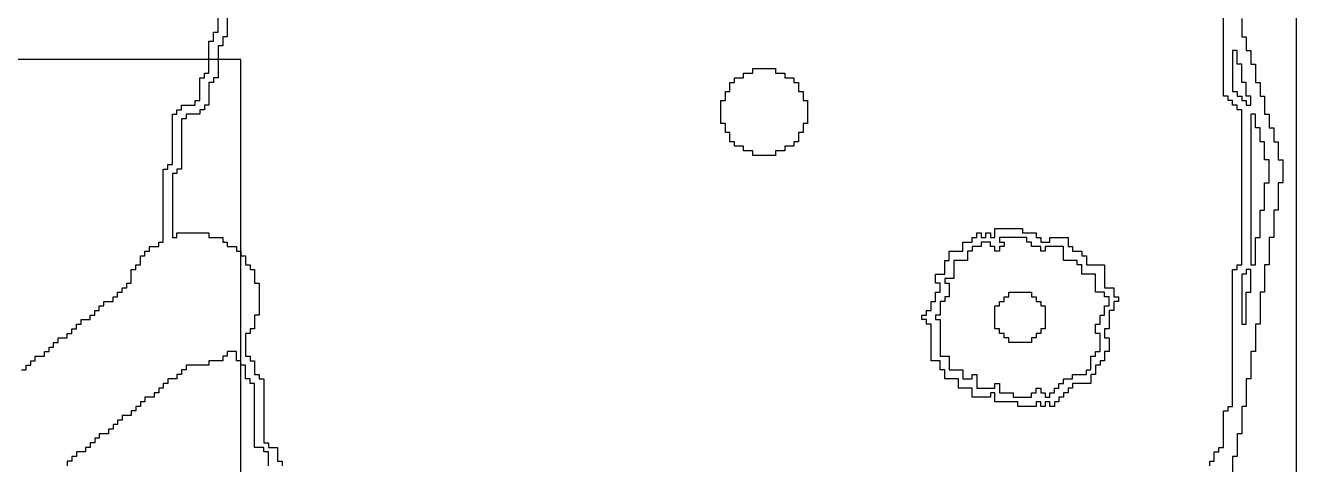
# Model space of a CAD drawing. Header units: millimetres. Extents: x 0 to 6624, y -35 to 3500.
# Drawn here: x 5938 to 6580, y 2666 to 2888 of the extents above; entities that cross this region are included whole.
import ezdxf

# ---------------------------------------------------------------- set-up
doc = ezdxf.new("R2010")
doc.units = ezdxf.units.MM
for name, color, linetype in [('AUTHORITY_DIMENSIONS', 7, 'Continuous'), ('garden_ground', 7, 'Continuous'), ('maple', 7, 'Continuous'), ('mound', 7, 'Continuous'), ('tsukubai_kakei', 7, 'Continuous')]:
    doc.layers.add(name, color=color, linetype=linetype)

msp = doc.modelspace()

# ---------------------------------------------------------------- linework, layer by layer
at = {"layer": 'AUTHORITY_DIMENSIONS'}
msp.add_lwpolyline([(4080, 0), (6580, 0), (6580, 3500), (4080, 3500)], close=True, dxfattribs=at)
at = {"layer": 'garden_ground'}
for points in [[(6580, 269.76), (6580, 3500), (4080, 3500), (4080, 3500), (4080, 221.34)], [(6552.3, 2891.3), (6552.3, 2882.08), (6554.61, 2882.08), (6554.61, 2875.16), (6556.92, 2875.16), (6556.92, 2868.25), (6559.22, 2868.25), (6559.22, 2859.03), (6561.53, 2859.03), (6561.53, 2852.11), (6563.84, 2852.11), (6563.84, 2842.89), (6566.15, 2842.89), (6566.15, 2835.97), (6568.46, 2835.97), (6568.46, 2829.05), (6570.77, 2829.05), (6570.77, 2819.83), (6573.07, 2819.83), (6573.07, 2808.3), (6570.77, 2808.3), (6570.77, 2794.47), (6568.46, 2794.47), (6568.46, 2780.63), (6566.15, 2780.63), (6566.15, 2766.8), (6563.84, 2766.8), (6563.84, 2752.96), (6561.53, 2752.96), (6561.53, 2736.82), (6559.22, 2736.82), (6559.22, 2722.99), (6556.92, 2722.99), (6556.92, 2709.16), (6554.61, 2709.16), (6554.61, 2695.32), (6552.3, 2695.32), (6552.3, 2681.49), (6549.99, 2681.49), (6549.99, 2669.96), (6547.68, 2669.96), (6547.68, 2547.76)]]:
    msp.add_lwpolyline(points, dxfattribs=at)
at = {"layer": 'maple'}
for points in [[(6039.83, 2898.22), (6039.83, 2882.08), (6037.53, 2882.08), (6037.53, 2877.47), (6035.22, 2877.47), (6035.22, 2861.33), (6032.91, 2861.33), (6032.91, 2859.03), (6030.6, 2859.03), (6030.6, 2847.5), (6028.29, 2847.5), (6028.29, 2845.19), (6025.98, 2845.19), (6025.98, 2842.89), (6019.06, 2842.89), (6019.06, 2840.58), (6016.75, 2840.58), (6016.75, 2815.22), (6014.44, 2815.22), (6014.44, 2812.91), (6012.13, 2812.91), (6012.13, 2780.63), (6014.44, 2780.63), (6014.44, 2782.94), (6030.6, 2782.94), (6030.6, 2780.63), (6037.53, 2780.63), (6037.53, 2778.33), (6039.83, 2778.33), (6039.83, 2776.02), (6044.45, 2776.02), (6044.45, 2773.72), (6046.76, 2773.72), (6046.76, 2771.41), (6049.07, 2771.41), (6049.07, 2766.8), (6051.38, 2766.8), (6051.38, 2764.49), (6053.68, 2764.49), (6053.68, 2757.58), (6055.99, 2757.58), (6055.99, 2741.44), (6053.68, 2741.44), (6053.68, 2734.52), (6051.38, 2734.52), (6051.38, 2732.21), (6049.07, 2732.21), (6049.07, 2720.69), (6051.38, 2720.69), (6051.38, 2718.38), (6053.68, 2718.38), (6053.68, 2711.46), (6055.99, 2711.46), (6055.99, 2709.16), (6058.3, 2709.16), (6058.3, 2676.88), (6060.61, 2676.88), (6060.61, 2674.57), (6065.23, 2674.57), (6065.23, 2667.65), (6067.53, 2667.65), (6067.53, 2665.35)], [(6536.14, 2665.35), (6536.14, 2667.65), (6538.45, 2667.65), (6538.45, 2672.27), (6540.76, 2672.27), (6540.76, 2674.57), (6543.07, 2674.57), (6543.07, 2693.02), (6545.37, 2693.02), (6545.37, 2695.32), (6547.68, 2695.32), (6547.68, 2764.49), (6549.99, 2764.49), (6549.99, 2766.8), (6552.3, 2766.8), (6552.3, 2845.19), (6549.99, 2845.19), (6549.99, 2847.5), (6547.68, 2847.5), (6547.68, 2849.8), (6545.37, 2849.8), (6545.37, 2852.11), (6543.07, 2852.11), (6543.07, 2898.22)]]:
    msp.add_lwpolyline(points, dxfattribs=at)
for points in [[(6305.3, 2865.94), (6316.84, 2865.94), (6316.84, 2863.64), (6321.46, 2863.64), (6321.46, 2861.33), (6326.08, 2861.33), (6326.08, 2859.03), (6328.38, 2859.03), (6328.38, 2854.41), (6330.69, 2854.41), (6330.69, 2849.8), (6333, 2849.8), (6333, 2838.27), (6330.69, 2838.27), (6330.69, 2833.66), (6328.38, 2833.66), (6328.38, 2829.05), (6326.08, 2829.05), (6326.08, 2826.75), (6321.46, 2826.75), (6321.46, 2824.44), (6316.84, 2824.44), (6316.84, 2822.13), (6305.3, 2822.13), (6305.3, 2824.44), (6300.68, 2824.44), (6300.68, 2826.75), (6296.07, 2826.75), (6296.07, 2829.05), (6293.76, 2829.05), (6293.76, 2833.66), (6291.45, 2833.66), (6291.45, 2838.27), (6289.14, 2838.27), (6289.14, 2849.8), (6291.45, 2849.8), (6291.45, 2854.41), (6293.76, 2854.41), (6293.76, 2859.03), (6296.07, 2859.03), (6296.07, 2861.33), (6300.68, 2861.33), (6300.68, 2863.64), (6305.3, 2863.64), (6305.3, 2865.94)], [(6427.65, 2785.24), (6441.5, 2785.24), (6441.5, 2782.94), (6448.42, 2782.94), (6448.42, 2780.63), (6450.73, 2780.63), (6450.73, 2778.33), (6455.35, 2778.33), (6455.35, 2780.63), (6464.58, 2780.63), (6464.58, 2776.02), (6466.89, 2776.02), (6466.89, 2773.72), (6471.51, 2773.72), (6471.51, 2771.41), (6473.81, 2771.41), (6473.81, 2766.8), (6483.05, 2766.8), (6483.05, 2755.27), (6487.66, 2755.27), (6487.66, 2750.66), (6489.97, 2750.66), (6489.97, 2748.35), (6487.66, 2748.35), (6487.66, 2743.74), (6485.36, 2743.74), (6485.36, 2734.52), (6483.05, 2734.52), (6483.05, 2729.91), (6485.36, 2729.91), (6485.36, 2722.99), (6483.05, 2722.99), (6483.05, 2718.38), (6480.74, 2718.38), (6480.74, 2716.07), (6478.43, 2716.07), (6478.43, 2711.46), (6476.12, 2711.46), (6476.12, 2706.85), (6466.89, 2706.85), (6466.89, 2704.55), (6464.58, 2704.55), (6464.58, 2702.24), (6462.27, 2702.24), (6462.27, 2699.93), (6459.96, 2699.93), (6459.96, 2697.63), (6457.65, 2697.63), (6457.65, 2695.32), (6455.35, 2695.32), (6455.35, 2697.63), (6453.04, 2697.63), (6453.04, 2695.32), (6450.73, 2695.32), (6450.73, 2697.63), (6448.42, 2697.63), (6448.42, 2695.32), (6439.19, 2695.32), (6439.19, 2697.63), (6427.65, 2697.63), (6427.65, 2702.24), (6425.34, 2702.24), (6425.34, 2699.93), (6416.1, 2699.93), (6416.1, 2704.55), (6409.18, 2704.55), (6409.18, 2709.16), (6402.25, 2709.16), (6402.25, 2713.77), (6399.94, 2713.77), (6399.94, 2718.38), (6395.33, 2718.38), (6395.33, 2736.82), (6393.02, 2736.82), (6393.02, 2739.13), (6390.71, 2739.13), (6390.71, 2741.44), (6393.02, 2741.44), (6393.02, 2743.74), (6395.33, 2743.74), (6395.33, 2748.35), (6397.64, 2748.35), (6397.64, 2752.96), (6399.94, 2752.96), (6399.94, 2757.58), (6397.64, 2757.58), (6397.64, 2762.19), (6402.25, 2762.19), (6402.25, 2769.1), (6404.56, 2769.1), (6404.56, 2773.72), (6411.49, 2773.72), (6411.49, 2778.33), (6416.1, 2778.33), (6416.1, 2780.63), (6418.41, 2780.63), (6418.41, 2782.94), (6420.72, 2782.94), (6420.72, 2780.63), (6423.03, 2780.63), (6423.03, 2782.94), (6425.34, 2782.94), (6425.34, 2780.63), (6427.65, 2780.63), (6427.65, 2785.24)], [(6429.95, 2780.63), (6429.95, 2778.33), (6432.26, 2778.33), (6432.26, 2776.02), (6429.95, 2776.02), (6429.95, 2773.72), (6427.65, 2773.72), (6427.65, 2776.02), (6425.34, 2776.02), (6425.34, 2778.33), (6420.72, 2778.33), (6420.72, 2776.02), (6416.1, 2776.02), (6416.1, 2773.72), (6413.8, 2773.72), (6413.8, 2769.1), (6406.87, 2769.1), (6406.87, 2759.88), (6402.25, 2759.88), (6402.25, 2757.58), (6404.56, 2757.58), (6404.56, 2750.66), (6402.25, 2750.66), (6402.25, 2748.35), (6399.94, 2748.35), (6399.94, 2741.44), (6397.64, 2741.44), (6397.64, 2739.13), (6399.94, 2739.13), (6399.94, 2720.69), (6404.56, 2720.69), (6404.56, 2713.77), (6411.49, 2713.77), (6411.49, 2709.16), (6416.1, 2709.16), (6416.1, 2711.46), (6418.41, 2711.46), (6418.41, 2704.55), (6427.65, 2704.55), (6427.65, 2706.85), (6429.95, 2706.85), (6429.95, 2702.24), (6436.88, 2702.24), (6436.88, 2699.93), (6446.11, 2699.93), (6446.11, 2702.24), (6448.42, 2702.24), (6448.42, 2704.55), (6450.73, 2704.55), (6450.73, 2702.24), (6453.04, 2702.24), (6453.04, 2699.93), (6455.35, 2699.93), (6455.35, 2702.24), (6457.65, 2702.24), (6457.65, 2704.55), (6459.96, 2704.55), (6459.96, 2706.85), (6462.27, 2706.85), (6462.27, 2709.16), (6466.89, 2709.16), (6466.89, 2711.46), (6473.81, 2711.46), (6473.81, 2713.77), (6476.12, 2713.77), (6476.12, 2720.69), (6478.43, 2720.69), (6478.43, 2722.99), (6480.74, 2722.99), (6480.74, 2732.21), (6478.43, 2732.21), (6478.43, 2736.82), (6480.74, 2736.82), (6480.74, 2741.44), (6483.05, 2741.44), (6483.05, 2746.05), (6485.36, 2746.05), (6485.36, 2750.66), (6483.05, 2750.66), (6483.05, 2752.96), (6478.43, 2752.96), (6478.43, 2762.19), (6471.51, 2762.19), (6471.51, 2766.8), (6469.2, 2766.8), (6469.2, 2769.1), (6462.27, 2769.1), (6462.27, 2776.02), (6453.04, 2776.02), (6453.04, 2773.72), (6450.73, 2773.72), (6450.73, 2776.02), (6446.11, 2776.02), (6446.11, 2778.33), (6443.8, 2778.33), (6443.8, 2780.63), (6429.95, 2780.63)], [(6434.57, 2752.96), (6446.11, 2752.96), (6446.11, 2750.66), (6448.42, 2750.66), (6448.42, 2748.35), (6450.73, 2748.35), (6450.73, 2746.05), (6453.04, 2746.05), (6453.04, 2734.52), (6450.73, 2734.52), (6450.73, 2732.21), (6448.42, 2732.21), (6448.42, 2729.91), (6446.11, 2729.91), (6446.11, 2727.6), (6434.57, 2727.6), (6434.57, 2729.91), (6432.26, 2729.91), (6432.26, 2732.21), (6429.95, 2732.21), (6429.95, 2734.52), (6427.65, 2734.52), (6427.65, 2746.05), (6429.95, 2746.05), (6429.95, 2748.35), (6432.26, 2748.35), (6432.26, 2750.66), (6434.57, 2750.66), (6434.57, 2752.96)]]:
    msp.add_lwpolyline(points, close=True, dxfattribs=at)
at = {"layer": 'mound'}
for points in [[(5935.96, 2713.77), (5938.26, 2713.77), (5938.26, 2716.07), (5940.57, 2716.07), (5940.57, 2718.38), (5942.88, 2718.38), (5942.88, 2720.69), (5947.5, 2720.69), (5947.5, 2722.99), (5949.81, 2722.99), (5949.81, 2725.3), (5952.11, 2725.3), (5952.11, 2727.6), (5954.42, 2727.6), (5954.42, 2729.91), (5959.04, 2729.91), (5959.04, 2732.21), (5961.35, 2732.21), (5961.35, 2734.52), (5963.66, 2734.52), (5963.66, 2736.82), (5965.96, 2736.82), (5965.96, 2739.13), (5970.58, 2739.13), (5970.58, 2741.44), (5972.89, 2741.44), (5972.89, 2743.74), (5975.2, 2743.74), (5975.2, 2746.05), (5977.51, 2746.05), (5977.51, 2748.35), (5982.12, 2748.35), (5982.12, 2750.66), (5984.43, 2750.66), (5984.43, 2752.96), (5986.74, 2752.96), (5986.74, 2755.27), (5989.05, 2755.27), (5989.05, 2757.58), (5991.36, 2757.58), (5991.36, 2764.49), (5993.67, 2764.49), (5993.67, 2766.8), (5995.97, 2766.8), (5995.97, 2771.41), (5998.28, 2771.41), (5998.28, 2773.72), (6000.59, 2773.72), (6000.59, 2776.02), (6005.21, 2776.02), (6005.21, 2778.33), (6007.52, 2778.33), (6007.52, 2815.22), (6009.82, 2815.22), (6009.82, 2817.52), (6012.13, 2817.52), (6012.13, 2842.89), (6014.44, 2842.89), (6014.44, 2845.19), (6016.75, 2845.19), (6016.75, 2847.5), (6023.67, 2847.5), (6023.67, 2849.8), (6025.98, 2849.8), (6025.98, 2861.33), (6028.29, 2861.33), (6028.29, 2863.64), (6030.6, 2863.64), (6030.6, 2879.78), (6032.91, 2879.78), (6032.91, 2884.39), (6035.22, 2884.39), (6035.22, 2900.53)], [(6039.83, 2898.22), (6039.83, 2882.08), (6037.53, 2882.08), (6037.53, 2877.47), (6035.22, 2877.47), (6035.22, 2861.33), (6032.91, 2861.33), (6032.91, 2859.03), (6030.6, 2859.03), (6030.6, 2847.5), (6028.29, 2847.5), (6028.29, 2845.19), (6025.98, 2845.19), (6025.98, 2842.89), (6019.06, 2842.89), (6019.06, 2840.58), (6016.75, 2840.58), (6016.75, 2815.22), (6014.44, 2815.22), (6014.44, 2812.91), (6012.13, 2812.91), (6012.13, 2780.63), (6014.44, 2780.63), (6014.44, 2782.94), (6030.6, 2782.94), (6030.6, 2780.63), (6037.53, 2780.63), (6037.53, 2778.33), (6039.83, 2778.33), (6039.83, 2776.02), (6044.45, 2776.02), (6044.45, 2773.72), (6046.76, 2773.72), (6046.76, 2771.41), (6049.07, 2771.41), (6049.07, 2766.8), (6051.38, 2766.8), (6051.38, 2764.49), (6053.68, 2764.49), (6053.68, 2757.58), (6055.99, 2757.58), (6055.99, 2741.44), (6053.68, 2741.44), (6053.68, 2734.52), (6051.38, 2734.52), (6051.38, 2732.21), (6049.07, 2732.21), (6049.07, 2720.69), (6051.38, 2720.69), (6051.38, 2718.38), (6053.68, 2718.38), (6053.68, 2711.46), (6055.99, 2711.46), (6055.99, 2709.16), (6058.3, 2709.16), (6058.3, 2676.88), (6060.61, 2676.88), (6060.61, 2674.57), (6065.23, 2674.57), (6065.23, 2667.65), (6067.53, 2667.65), (6067.53, 2665.35)], [(6536.14, 2665.35), (6536.14, 2667.65), (6538.45, 2667.65), (6538.45, 2672.27), (6540.76, 2672.27), (6540.76, 2674.57), (6543.07, 2674.57), (6543.07, 2693.02), (6545.37, 2693.02), (6545.37, 2695.32), (6547.68, 2695.32), (6547.68, 2764.49), (6549.99, 2764.49), (6549.99, 2766.8), (6552.3, 2766.8), (6552.3, 2845.19), (6549.99, 2845.19), (6549.99, 2847.5), (6547.68, 2847.5), (6547.68, 2849.8), (6545.37, 2849.8), (6545.37, 2852.11), (6543.07, 2852.11), (6543.07, 2898.22)], [(6060.61, 2665.35), (6060.61, 2672.27), (6058.3, 2672.27), (6058.3, 2674.57), (6053.68, 2674.57), (6053.68, 2706.85), (6051.38, 2706.85), (6051.38, 2709.16), (6049.07, 2709.16), (6049.07, 2716.07), (6046.76, 2716.07), (6046.76, 2718.38), (6044.45, 2718.38), (6044.45, 2722.99), (6039.83, 2722.99), (6039.83, 2722.99), (6039.83, 2720.69), (6037.53, 2720.69), (6037.53, 2718.38), (6030.6, 2718.38), (6030.6, 2716.07), (6019.06, 2716.07), (6019.06, 2713.77), (6016.75, 2713.77), (6016.75, 2711.46), (6014.44, 2711.46), (6014.44, 2709.16), (6009.82, 2709.16), (6009.82, 2706.85), (6007.52, 2706.85), (6007.52, 2704.55), (6005.21, 2704.55), (6005.21, 2702.24), (6002.9, 2702.24), (6002.9, 2699.93), (5998.28, 2699.93), (5998.28, 2697.63), (5995.97, 2697.63), (5995.97, 2695.32), (5993.67, 2695.32), (5993.67, 2693.02), (5991.36, 2693.02), (5991.36, 2690.71), (5986.74, 2690.71), (5986.74, 2688.41), (5984.43, 2688.41), (5984.43, 2686.1), (5982.12, 2686.1), (5982.12, 2683.79), (5979.82, 2683.79), (5979.82, 2681.49), (5975.2, 2681.49), (5975.2, 2679.18), (5972.89, 2679.18), (5972.89, 2676.88), (5970.58, 2676.88), (5970.58, 2674.57), (5968.27, 2674.57), (5968.27, 2672.27), (5963.66, 2672.27), (5963.66, 2669.96), (5961.35, 2669.96), (5961.35, 2667.65), (5959.04, 2667.65), (5959.04, 2665.35)]]:
    msp.add_lwpolyline(points, dxfattribs=at)
for points in [[(6547.68, 2875.16), (6547.68, 2854.41), (6549.99, 2854.41), (6549.99, 2852.11), (6552.3, 2852.11), (6552.3, 2849.8), (6554.61, 2849.8), (6554.61, 2847.5), (6556.92, 2847.5), (6556.92, 2852.11), (6554.61, 2852.11), (6554.61, 2859.03), (6552.3, 2859.03), (6552.3, 2868.25), (6549.99, 2868.25), (6549.99, 2875.16), (6547.68, 2875.16)], [(6305.3, 2865.94), (6316.84, 2865.94), (6316.84, 2863.64), (6321.46, 2863.64), (6321.46, 2861.33), (6326.08, 2861.33), (6326.08, 2859.03), (6328.38, 2859.03), (6328.38, 2854.41), (6330.69, 2854.41), (6330.69, 2849.8), (6333, 2849.8), (6333, 2838.27), (6330.69, 2838.27), (6330.69, 2833.66), (6328.38, 2833.66), (6328.38, 2829.05), (6326.08, 2829.05), (6326.08, 2826.75), (6321.46, 2826.75), (6321.46, 2824.44), (6316.84, 2824.44), (6316.84, 2822.13), (6305.3, 2822.13), (6305.3, 2824.44), (6300.68, 2824.44), (6300.68, 2826.75), (6296.07, 2826.75), (6296.07, 2829.05), (6293.76, 2829.05), (6293.76, 2833.66), (6291.45, 2833.66), (6291.45, 2838.27), (6289.14, 2838.27), (6289.14, 2849.8), (6291.45, 2849.8), (6291.45, 2854.41), (6293.76, 2854.41), (6293.76, 2859.03), (6296.07, 2859.03), (6296.07, 2861.33), (6300.68, 2861.33), (6300.68, 2863.64), (6305.3, 2863.64), (6305.3, 2865.94)], [(6556.92, 2842.89), (6556.92, 2766.8), (6559.22, 2766.8), (6559.22, 2780.63), (6561.53, 2780.63), (6561.53, 2794.47), (6563.84, 2794.47), (6563.84, 2808.3), (6566.15, 2808.3), (6566.15, 2819.83), (6563.84, 2819.83), (6563.84, 2829.05), (6561.53, 2829.05), (6561.53, 2835.97), (6559.22, 2835.97), (6559.22, 2842.89), (6556.92, 2842.89)], [(6427.65, 2785.24), (6441.5, 2785.24), (6441.5, 2782.94), (6448.42, 2782.94), (6448.42, 2780.63), (6450.73, 2780.63), (6450.73, 2778.33), (6455.35, 2778.33), (6455.35, 2780.63), (6464.58, 2780.63), (6464.58, 2776.02), (6466.89, 2776.02), (6466.89, 2773.72), (6471.51, 2773.72), (6471.51, 2771.41), (6473.81, 2771.41), (6473.81, 2766.8), (6483.05, 2766.8), (6483.05, 2755.27), (6487.66, 2755.27), (6487.66, 2750.66), (6489.97, 2750.66), (6489.97, 2748.35), (6487.66, 2748.35), (6487.66, 2743.74), (6485.36, 2743.74), (6485.36, 2734.52), (6483.05, 2734.52), (6483.05, 2729.91), (6485.36, 2729.91), (6485.36, 2722.99), (6483.05, 2722.99), (6483.05, 2718.38), (6480.74, 2718.38), (6480.74, 2716.07), (6478.43, 2716.07), (6478.43, 2711.46), (6476.12, 2711.46), (6476.12, 2706.85), (6466.89, 2706.85), (6466.89, 2704.55), (6464.58, 2704.55), (6464.58, 2702.24), (6462.27, 2702.24), (6462.27, 2699.93), (6459.96, 2699.93), (6459.96, 2697.63), (6457.65, 2697.63), (6457.65, 2695.32), (6455.35, 2695.32), (6455.35, 2697.63), (6453.04, 2697.63), (6453.04, 2695.32), (6450.73, 2695.32), (6450.73, 2697.63), (6448.42, 2697.63), (6448.42, 2695.32), (6439.19, 2695.32), (6439.19, 2697.63), (6427.65, 2697.63), (6427.65, 2702.24), (6425.34, 2702.24), (6425.34, 2699.93), (6416.1, 2699.93), (6416.1, 2704.55), (6409.18, 2704.55), (6409.18, 2709.16), (6402.25, 2709.16), (6402.25, 2713.77), (6399.94, 2713.77), (6399.94, 2718.38), (6395.33, 2718.38), (6395.33, 2736.82), (6393.02, 2736.82), (6393.02, 2739.13), (6390.71, 2739.13), (6390.71, 2741.44), (6393.02, 2741.44), (6393.02, 2743.74), (6395.33, 2743.74), (6395.33, 2748.35), (6397.64, 2748.35), (6397.64, 2752.96), (6399.94, 2752.96), (6399.94, 2757.58), (6397.64, 2757.58), (6397.64, 2762.19), (6402.25, 2762.19), (6402.25, 2769.1), (6404.56, 2769.1), (6404.56, 2773.72), (6411.49, 2773.72), (6411.49, 2778.33), (6416.1, 2778.33), (6416.1, 2780.63), (6418.41, 2780.63), (6418.41, 2782.94), (6420.72, 2782.94), (6420.72, 2780.63), (6423.03, 2780.63), (6423.03, 2782.94), (6425.34, 2782.94), (6425.34, 2780.63), (6427.65, 2780.63), (6427.65, 2785.24)], [(6429.95, 2780.63), (6429.95, 2778.33), (6432.26, 2778.33), (6432.26, 2776.02), (6429.95, 2776.02), (6429.95, 2773.72), (6427.65, 2773.72), (6427.65, 2776.02), (6425.34, 2776.02), (6425.34, 2778.33), (6420.72, 2778.33), (6420.72, 2776.02), (6416.1, 2776.02), (6416.1, 2773.72), (6413.8, 2773.72), (6413.8, 2769.1), (6406.87, 2769.1), (6406.87, 2759.88), (6402.25, 2759.88), (6402.25, 2757.58), (6404.56, 2757.58), (6404.56, 2750.66), (6402.25, 2750.66), (6402.25, 2748.35), (6399.94, 2748.35), (6399.94, 2741.44), (6397.64, 2741.44), (6397.64, 2739.13), (6399.94, 2739.13), (6399.94, 2720.69), (6404.56, 2720.69), (6404.56, 2713.77), (6411.49, 2713.77), (6411.49, 2709.16), (6416.1, 2709.16), (6416.1, 2711.46), (6418.41, 2711.46), (6418.41, 2704.55), (6427.65, 2704.55), (6427.65, 2706.85), (6429.95, 2706.85), (6429.95, 2702.24), (6436.88, 2702.24), (6436.88, 2699.93), (6446.11, 2699.93), (6446.11, 2702.24), (6448.42, 2702.24), (6448.42, 2704.55), (6450.73, 2704.55), (6450.73, 2702.24), (6453.04, 2702.24), (6453.04, 2699.93), (6455.35, 2699.93), (6455.35, 2702.24), (6457.65, 2702.24), (6457.65, 2704.55), (6459.96, 2704.55), (6459.96, 2706.85), (6462.27, 2706.85), (6462.27, 2709.16), (6466.89, 2709.16), (6466.89, 2711.46), (6473.81, 2711.46), (6473.81, 2713.77), (6476.12, 2713.77), (6476.12, 2720.69), (6478.43, 2720.69), (6478.43, 2722.99), (6480.74, 2722.99), (6480.74, 2732.21), (6478.43, 2732.21), (6478.43, 2736.82), (6480.74, 2736.82), (6480.74, 2741.44), (6483.05, 2741.44), (6483.05, 2746.05), (6485.36, 2746.05), (6485.36, 2750.66), (6483.05, 2750.66), (6483.05, 2752.96), (6478.43, 2752.96), (6478.43, 2762.19), (6471.51, 2762.19), (6471.51, 2766.8), (6469.2, 2766.8), (6469.2, 2769.1), (6462.27, 2769.1), (6462.27, 2776.02), (6453.04, 2776.02), (6453.04, 2773.72), (6450.73, 2773.72), (6450.73, 2776.02), (6446.11, 2776.02), (6446.11, 2778.33), (6443.8, 2778.33), (6443.8, 2780.63), (6429.95, 2780.63)], [(6554.61, 2764.49), (6554.61, 2762.19), (6552.3, 2762.19), (6552.3, 2736.82), (6554.61, 2736.82), (6554.61, 2752.96), (6556.92, 2752.96), (6556.92, 2764.49), (6554.61, 2764.49)], [(6434.57, 2752.96), (6446.11, 2752.96), (6446.11, 2750.66), (6448.42, 2750.66), (6448.42, 2748.35), (6450.73, 2748.35), (6450.73, 2746.05), (6453.04, 2746.05), (6453.04, 2734.52), (6450.73, 2734.52), (6450.73, 2732.21), (6448.42, 2732.21), (6448.42, 2729.91), (6446.11, 2729.91), (6446.11, 2727.6), (6434.57, 2727.6), (6434.57, 2729.91), (6432.26, 2729.91), (6432.26, 2732.21), (6429.95, 2732.21), (6429.95, 2734.52), (6427.65, 2734.52), (6427.65, 2746.05), (6429.95, 2746.05), (6429.95, 2748.35), (6432.26, 2748.35), (6432.26, 2750.66), (6434.57, 2750.66), (6434.57, 2752.96)]]:
    msp.add_lwpolyline(points, close=True, dxfattribs=at)
at = {"layer": 'tsukubai_kakei'}
msp.add_lwpolyline([(6046.76, 2556.98), (6046.76, 2870.55), (5702.81, 2870.55)], dxfattribs=at)

doc.saveas('drawing.dxf')
